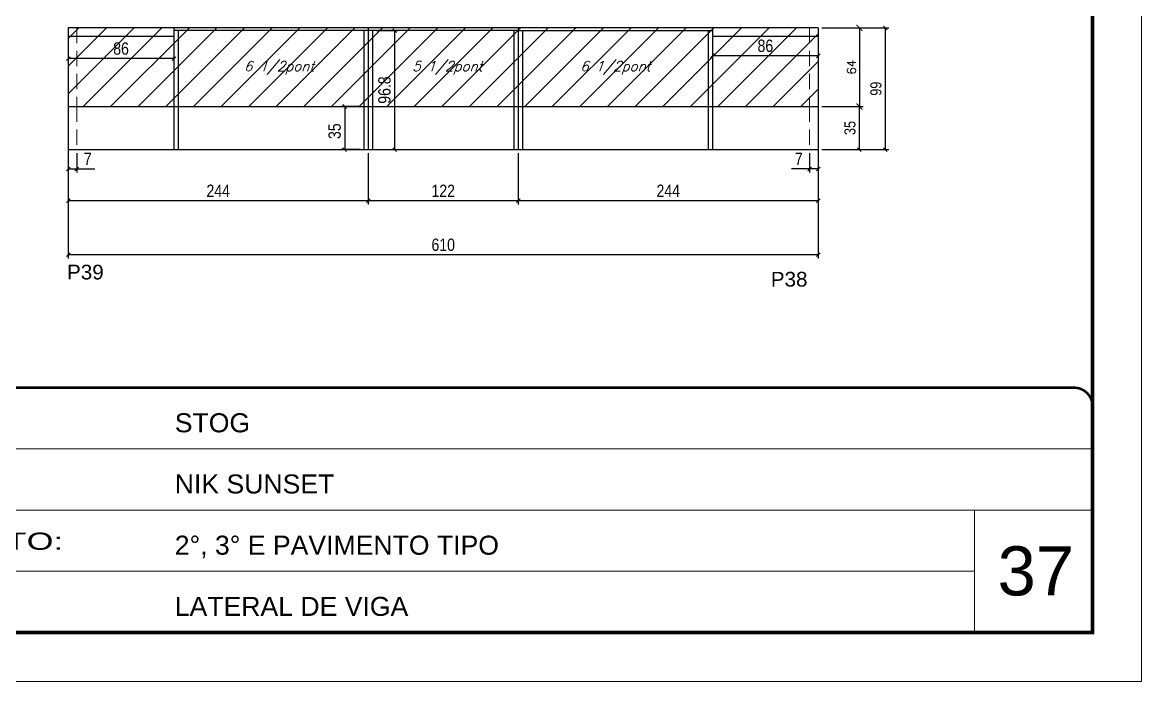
# Model space of a CAD drawing. Extents: x -10448 to -1189, y -11772 to 17235.
# Drawn here: x -9874 to -8963, y 5457 to 5994 of the extents above; entities that cross this region are included whole.
import ezdxf

# ---------------------------------------------------------------- set-up
doc = ezdxf.new("R2010")
doc.units = 0
for name, pattern in [('CONTINUO', [0]), ('DASHED', [0.75, 0.5, -0.25]), ('HIDDEN', [0.375, 0.25, -0.125])]:
    doc.linetypes.add(name, pattern=pattern)
for name, color, linetype in [('5', 5, 'Continuous'), ('COTA', 241, 'Continuous'), ('Painéis', 200, 'Continuous'), ('Reaproveitamento', 251, 'Continuous'), ('SARR_2.2x7', 40, 'Continuous'), ('SARR_3.5x7', 81, 'Continuous'), ('texto', 7, 'Continuous')]:
    doc.layers.add(name, color=color, linetype=linetype)
for name, color, linetype, lineweight in [('CARIMBO', 255, 'Continuous', 9), ('Folhas', 255, 'Continuous', 9), ('Sarr 2.2x7', 40, 'Continuous', 9), ('SARRAFO DE PRESSAO', 251, 'DASHED', 9)]:
    doc.layers.add(name, color=color, linetype=linetype, lineweight=lineweight)
doc.styles.add('ARIAL', font='arial.ttf')
doc.styles.add('COTA TECNICA', font='techl___.ttf', dxfattribs={"height": 10})
doc.styles.add('COTA TECNICA-50', font='techl___.ttf', dxfattribs={"height": 9})
doc.styles.add('Romans', font='romans.shx')
doc.styles.get("Standard").update_dxf_attribs({"font": 'arial.ttf'})
doc.styles.add('Tecnologia', font='')
doc.styles.get('Tecnologia').set_extended_font_data('Forgotten Futurist')
doc.dimstyles.new('COTA PAINEL-50', dxfattribs={"dimtxt": 9, "dimasz": 3, "dimexe": 3, "dimexo": 3, "dimgap": 3, "dimtad": 1, "dimdec": 1, "dimzin": 12, "dimdsep": 46, "dimtxsty": 'COTA TECNICA-50', "dimblk1": 'OBLIQUE', "dimblk2": 'OBLIQUE', "dimsah": 1, "dimcen": 0.9, "dimclrd": 4, "dimclre": 4, "dimclrt": 240, "dimadec": 1, "dimazin": 3, "dimtfac": 1, "dimtdec": 1, "dimtmove": 0, "dimatfit": 3, "dimfxl": 1, "dimtolj": 1, "dimtzin": 12, "dimarcsym": 0})
doc.dimstyles.new('Cota Paínel', dxfattribs={"dimtxt": 7, "dimasz": 5, "dimexe": 3, "dimexo": 3, "dimgap": 3, "dimtad": 1, "dimdec": 1, "dimzin": 12, "dimdsep": 46, "dimtxsty": 'Romans', "dimblk": 'ARCHTICK', "dimcen": 0, "dimclrd": 4, "dimclre": 4, "dimclrt": 1, "dimadec": 1, "dimazin": 3, "dimtfac": 1, "dimtdec": 1, "dimtmove": 0, "dimatfit": 3, "dimldrblk": 'OBLIQUE', "dimfxl": 1, "dimtolj": 1, "dimtzin": 12, "dimarcsym": 0})
doc.dimstyles.new('PAINEL', dxfattribs={"dimtxt": 10, "dimasz": 3, "dimexe": 3, "dimexo": 3, "dimgap": 3, "dimtad": 1, "dimdec": 1, "dimzin": 12, "dimdsep": 46, "dimtxsty": 'COTA TECNICA', "dimblk1": 'OBLIQUE', "dimblk2": 'OBLIQUE', "dimsah": 1, "dimcen": 0.9, "dimclrd": 4, "dimclre": 4, "dimclrt": 240, "dimadec": 1, "dimazin": 3, "dimtfac": 1, "dimtdec": 1, "dimtmove": 0, "dimatfit": 3, "dimfxl": 1, "dimtolj": 1, "dimtzin": 12, "dimarcsym": 0})
pattern_1 = [(45, (-141067.783, -27703.108), (-11.2253202, 11.2253202), [])]

# ---------------------------------------------------------------- blocks, each defined once
blk = doc.blocks.new('9999999999')
at = {"color": 30, "linetype": 'CONTINUO'}
for p, q in [((98564.56, 34379.64), (99583.98, 34379.64)), ((98564.56, 34329.83), (99487.98, 34329.83)), ((99583.98, 34329.83), (99487.98, 34329.83)), ((99487.98, 34329.83), (99487.98, 34230.21)), ((98564.56, 34280.02), (99487.98, 34280.02))]:
    blk.add_line(p, q, dxfattribs=at)
at = {"color": 30, "linetype": 'CONTINUO', "const_width": 2}
blk.add_lwpolyline([(99583.98, 34230.21), (99583.98, 34414.45, 0.414214), (99568.98, 34429.45), (98228.98, 34429.45, 0.414214), (98213.98, 34414.45), (98213.98, 34245.21, 0.414214), (98228.98, 34230.21), (99583.98, 34230.21)], format="xyb", dxfattribs=at)
at = {"layer": 'Folhas'}
blk.add_lwpolyline([(98138.98, 34190.21), (99623.98, 34190.21), (99623.98, 35240.21), (98138.98, 35240.21)], close=True, dxfattribs=at)
at = {"layer": 'Folhas', "color": 30, "const_width": 3}
blk.add_lwpolyline([(98213.98, 34230.21), (99583.98, 34230.21), (99583.98, 35200.21), (98213.98, 35200.21)], close=True, dxfattribs=at)
at = {"color": 7, "linetype": 'Continuous', "ltscale": 5, "style": 'ARIAL'}
for s, height, p in [('STOG', 15.483, (98837.68, 34393.13)), ('NIK SUNSET', 15.483, (98837.68, 34343.32)), ('2°, 3° E PAVIMENTO TIPO', 15.4829, (98837.68, 34293.51)), ('LATERAL DE VIGA', 15.4829, (98837.68, 34243.7))]:
    blk.add_text(s, height=height, dxfattribs=at).set_placement(p)
at = {"layer": 'Folhas', "color": 7, "style": 'Tecnologia', "width": 1.5}
blk.add_text('PAVIMENTO:', height=14, dxfattribs=at).set_placement((98573.65, 34297.5))
blk = doc.blocks.new('_ArchTick')
at = {"color": 0, "linetype": 'ByBlock', "const_width": 0.15}
blk.add_lwpolyline([(-0.5, -0.5), (0.5, 0.5)], dxfattribs=at)
blk = doc.blocks.new('*D558')
at = {"layer": 'COTA', "color": 4, "lineweight": -2, "transparency": 16777216}
for p, q in [((-9223.26, 5989.11), (-9189.74, 5989.11)), ((-9192.74, 5989.11), (-9192.74, 5925.11)), ((-9223.26, 5925.11), (-9189.74, 5925.11))]:
    blk.add_line(p, q, dxfattribs=at)
at = {"layer": 'Defpoints', "color": 0, "transparency": 16777216}
for p in [(-9226.26, 5989.11), (-9226.26, 5925.11), (-9192.74, 5925.11)]:
    blk.add_point(p, dxfattribs=at)
at = {"layer": 'COTA', "color": 4, "lineweight": -2, "transparency": 16777216, "xscale": 5, "yscale": 5, "zscale": 5}
for p, rotation in [((-9192.74, 5989.11), 90), ((-9192.74, 5925.11), 270)]:
    blk.add_blockref('_ArchTick', p, dxfattribs=dict(at, rotation=rotation))
at = {"layer": 'COTA', "color": 1, "transparency": 16777216, "insert": (-9199.24, 5957.11), "char_height": 7, "attachment_point": 5, "rotation": 90, "style": 'Romans'}
blk.add_mtext('\\A1;64', dxfattribs=at)
blk = doc.blocks.new('_Oblique')
at = {"color": 0, "linetype": 'ByBlock', "lineweight": -2}
blk.add_line((-0.5, -0.5), (0.5, 0.5), dxfattribs=at)
blk = doc.blocks.new('*D1648')
at = {"layer": 'COTA', "color": 4, "linetype": 'ByBlock', "lineweight": -2, "transparency": 16777216}
for p, q in [((-9470.26, 5887.11), (-9470.26, 5845.45)), ((-9226.26, 5887.11), (-9226.26, 5845.45)), ((-9226.26, 5848.45), (-9470.26, 5848.45))]:
    blk.add_line(p, q, dxfattribs=at)
at = {"layer": 'Defpoints', "color": 0, "linetype": 'ByBlock', "transparency": 16777216}
for p in [(-9470.26, 5890.11), (-9226.26, 5890.11), (-9470.26, 5848.45)]:
    blk.add_point(p, dxfattribs=at)
at = {"layer": 'COTA', "color": 4, "linetype": 'ByBlock', "lineweight": -2, "transparency": 16777216, "xscale": 3, "yscale": 3, "zscale": 3, "rotation": 180}
blk.add_blockref('_Oblique', (-9470.26, 5848.45), dxfattribs=at)
at = {"layer": 'COTA', "color": 4, "linetype": 'ByBlock', "lineweight": -2, "transparency": 16777216, "xscale": 3, "yscale": 3, "zscale": 3}
blk.add_blockref('_Oblique', (-9226.26, 5848.45), dxfattribs=at)
at = {"layer": 'COTA', "color": 240, "linetype": 'ByBlock', "transparency": 16777216, "insert": (-9348.26, 5856.52), "char_height": 10, "attachment_point": 5, "style": 'COTA TECNICA'}
blk.add_mtext('\\A1;244', dxfattribs=at)
blk = doc.blocks.new('*D559')
at = {"layer": 'COTA', "color": 4, "linetype": 'ByBlock', "lineweight": -2, "transparency": 16777216}
for p, q in [((-9592.26, 5887.11), (-9592.26, 5845.45)), ((-9470.26, 5887.11), (-9470.26, 5845.45)), ((-9470.26, 5848.45), (-9592.26, 5848.45))]:
    blk.add_line(p, q, dxfattribs=at)
at = {"layer": 'Defpoints', "color": 0, "linetype": 'ByBlock', "transparency": 16777216}
for p in [(-9592.26, 5890.11), (-9470.26, 5890.11), (-9592.26, 5848.45)]:
    blk.add_point(p, dxfattribs=at)
at = {"layer": 'COTA', "color": 4, "linetype": 'ByBlock', "lineweight": -2, "transparency": 16777216, "xscale": 3, "yscale": 3, "zscale": 3, "rotation": 180}
blk.add_blockref('_Oblique', (-9592.26, 5848.45), dxfattribs=at)
at = {"layer": 'COTA', "color": 4, "linetype": 'ByBlock', "lineweight": -2, "transparency": 16777216, "xscale": 3, "yscale": 3, "zscale": 3}
blk.add_blockref('_Oblique', (-9470.26, 5848.45), dxfattribs=at)
at = {"layer": 'COTA', "color": 240, "linetype": 'ByBlock', "transparency": 16777216, "insert": (-9531.26, 5856.51), "char_height": 10, "attachment_point": 5, "style": 'COTA TECNICA'}
blk.add_mtext('\\A1;122', dxfattribs=at)
blk = doc.blocks.new('*D560')
at = {"layer": 'COTA', "color": 4, "linetype": 'ByBlock', "lineweight": -2, "transparency": 16777216}
for p, q in [((-9836.26, 5887.11), (-9836.26, 5845.45)), ((-9592.26, 5887.11), (-9592.26, 5845.45)), ((-9592.26, 5848.45), (-9836.26, 5848.45))]:
    blk.add_line(p, q, dxfattribs=at)
at = {"layer": 'Defpoints', "color": 0, "linetype": 'ByBlock', "transparency": 16777216}
for p in [(-9836.26, 5890.11), (-9592.26, 5890.11), (-9836.26, 5848.45)]:
    blk.add_point(p, dxfattribs=at)
at = {"layer": 'COTA', "color": 4, "linetype": 'ByBlock', "lineweight": -2, "transparency": 16777216, "xscale": 3, "yscale": 3, "zscale": 3, "rotation": 180}
blk.add_blockref('_Oblique', (-9836.26, 5848.45), dxfattribs=at)
at = {"layer": 'COTA', "color": 4, "linetype": 'ByBlock', "lineweight": -2, "transparency": 16777216, "xscale": 3, "yscale": 3, "zscale": 3}
blk.add_blockref('_Oblique', (-9592.26, 5848.45), dxfattribs=at)
at = {"layer": 'COTA', "color": 240, "linetype": 'ByBlock', "transparency": 16777216, "insert": (-9714.26, 5856.52), "char_height": 10, "attachment_point": 5, "style": 'COTA TECNICA'}
blk.add_mtext('\\A1;244', dxfattribs=at)
blk = doc.blocks.new('*D561')
at = {"layer": 'COTA', "color": 4, "linetype": 'ByBlock', "lineweight": -2, "transparency": 16777216}
for p, q in [((-9226.26, 5922.11), (-9226.26, 5801.42)), ((-9836.26, 5887.11), (-9836.26, 5801.42)), ((-9226.26, 5804.42), (-9836.26, 5804.42))]:
    blk.add_line(p, q, dxfattribs=at)
at = {"layer": 'Defpoints', "color": 0, "linetype": 'ByBlock', "transparency": 16777216}
for p in [(-9226.26, 5925.11), (-9836.26, 5890.11), (-9836.26, 5804.42)]:
    blk.add_point(p, dxfattribs=at)
at = {"layer": 'COTA', "color": 4, "linetype": 'ByBlock', "lineweight": -2, "transparency": 16777216, "xscale": 3, "yscale": 3, "zscale": 3, "rotation": 180}
blk.add_blockref('_Oblique', (-9836.26, 5804.42), dxfattribs=at)
at = {"layer": 'COTA', "color": 4, "linetype": 'ByBlock', "lineweight": -2, "transparency": 16777216, "xscale": 3, "yscale": 3, "zscale": 3}
blk.add_blockref('_Oblique', (-9226.26, 5804.42), dxfattribs=at)
at = {"layer": 'COTA', "color": 240, "linetype": 'ByBlock', "transparency": 16777216, "insert": (-9531.26, 5812.52), "char_height": 10, "attachment_point": 5, "style": 'COTA TECNICA'}
blk.add_mtext('\\A1;610', dxfattribs=at)
blk = doc.blocks.new('*D544')
at = {"layer": 'COTA', "color": 4, "linetype": 'ByBlock', "lineweight": -2, "transparency": 16777216}
for p, q in [((-9836.26, 5922.11), (-9836.26, 5871.33)), ((-9829.26, 5887.11), (-9829.26, 5871.33)), ((-9836.26, 5874.33), (-9829.26, 5874.33)), ((-9829.26, 5874.33), (-9814.53, 5874.33))]:
    blk.add_line(p, q, dxfattribs=at)
at = {"layer": 'Defpoints', "color": 0, "linetype": 'ByBlock', "transparency": 16777216}
for p in [(-9836.26, 5925.11), (-9829.26, 5890.11), (-9829.26, 5874.33)]:
    blk.add_point(p, dxfattribs=at)
at = {"layer": 'COTA', "color": 4, "linetype": 'ByBlock', "lineweight": -2, "transparency": 16777216, "xscale": 3, "yscale": 3, "zscale": 3, "rotation": 180}
blk.add_blockref('_Oblique', (-9836.26, 5874.33), dxfattribs=at)
at = {"layer": 'COTA', "color": 4, "linetype": 'ByBlock', "lineweight": -2, "transparency": 16777216, "xscale": 3, "yscale": 3, "zscale": 3}
blk.add_blockref('_Oblique', (-9829.26, 5874.33), dxfattribs=at)
at = {"layer": 'COTA', "color": 240, "linetype": 'ByBlock', "transparency": 16777216, "insert": (-9820.39, 5882.41), "char_height": 10, "attachment_point": 5, "style": 'COTA TECNICA'}
blk.add_mtext('\\A1;7', dxfattribs=at)
blk = doc.blocks.new('*D1625')
at = {"layer": 'COTA', "color": 4, "linetype": 'ByBlock', "lineweight": -2, "transparency": 16777216}
for p, q in [((-9598.76, 5925.11), (-9614.34, 5925.11)), ((-9611.34, 5925.11), (-9611.34, 5890.11)), ((-9598.76, 5890.11), (-9614.34, 5890.11))]:
    blk.add_line(p, q, dxfattribs=at)
at = {"layer": 'Defpoints', "color": 0, "linetype": 'ByBlock', "transparency": 16777216}
for p in [(-9595.76, 5925.11), (-9611.34, 5890.11), (-9595.76, 5890.11)]:
    blk.add_point(p, dxfattribs=at)
at = {"layer": 'COTA', "color": 4, "linetype": 'ByBlock', "lineweight": -2, "transparency": 16777216, "xscale": 3, "yscale": 3, "zscale": 3}
for p, rotation in [((-9611.34, 5925.11), 90), ((-9611.34, 5890.11), 270)]:
    blk.add_blockref('_Oblique', p, dxfattribs=dict(at, rotation=rotation))
at = {"layer": 'COTA', "color": 240, "linetype": 'ByBlock', "transparency": 16777216, "insert": (-9619.55, 5905.01), "char_height": 10, "attachment_point": 5, "rotation": 90, "style": 'COTA TECNICA'}
blk.add_mtext('\\A1;35', dxfattribs=at)
blk = doc.blocks.new('*D1626')
at = {"layer": 'COTA', "color": 4, "linetype": 'ByBlock', "lineweight": -2, "transparency": 16777216}
for p, q in [((-9585.76, 5986.91), (-9567.86, 5986.91)), ((-9570.86, 5986.91), (-9570.86, 5890.11)), ((-9585.76, 5890.11), (-9567.86, 5890.11))]:
    blk.add_line(p, q, dxfattribs=at)
at = {"layer": 'Defpoints', "color": 0, "linetype": 'ByBlock', "transparency": 16777216}
for p in [(-9588.76, 5986.91), (-9588.76, 5890.11), (-9570.86, 5890.11)]:
    blk.add_point(p, dxfattribs=at)
at = {"layer": 'COTA', "color": 4, "linetype": 'ByBlock', "lineweight": -2, "transparency": 16777216, "xscale": 3, "yscale": 3, "zscale": 3}
for p, rotation in [((-9570.86, 5986.91), 90), ((-9570.86, 5890.11), 270)]:
    blk.add_blockref('_Oblique', p, dxfattribs=dict(at, rotation=rotation))
at = {"layer": 'COTA', "color": 240, "linetype": 'ByBlock', "transparency": 16777216, "insert": (-9579, 5938.51), "char_height": 10, "attachment_point": 5, "rotation": 90, "style": 'COTA TECNICA'}
blk.add_mtext('\\A1;96.8', dxfattribs=at)
blk = doc.blocks.new('*D1627')
at = {"layer": 'COTA', "color": 4, "linetype": 'ByBlock', "lineweight": -2, "transparency": 16777216}
for p, q in [((-9312.26, 5979.11), (-9312.26, 5963.35)), ((-9226.26, 5979.11), (-9226.26, 5963.35)), ((-9226.26, 5966.35), (-9312.26, 5966.35))]:
    blk.add_line(p, q, dxfattribs=at)
at = {"layer": 'Defpoints', "color": 0, "linetype": 'ByBlock', "transparency": 16777216}
for p in [(-9312.26, 5982.11), (-9226.26, 5982.11), (-9312.26, 5966.35)]:
    blk.add_point(p, dxfattribs=at)
at = {"layer": 'COTA', "color": 4, "linetype": 'ByBlock', "lineweight": -2, "transparency": 16777216, "xscale": 3, "yscale": 3, "zscale": 3, "rotation": 180}
blk.add_blockref('_Oblique', (-9312.26, 5966.35), dxfattribs=at)
at = {"layer": 'COTA', "color": 4, "linetype": 'ByBlock', "lineweight": -2, "transparency": 16777216, "xscale": 3, "yscale": 3, "zscale": 3}
blk.add_blockref('_Oblique', (-9226.26, 5966.35), dxfattribs=at)
at = {"layer": 'COTA', "color": 240, "linetype": 'ByBlock', "transparency": 16777216, "insert": (-9269.26, 5974.47), "char_height": 10, "attachment_point": 5, "style": 'COTA TECNICA'}
blk.add_mtext('\\A1;86', dxfattribs=at)
blk = doc.blocks.new('*D1628')
at = {"layer": 'COTA', "color": 4, "linetype": 'ByBlock', "lineweight": -2, "transparency": 16777216}
for p, q in [((-9836.26, 5979.11), (-9836.26, 5961.1)), ((-9750.26, 5979.11), (-9750.26, 5961.1)), ((-9750.26, 5964.1), (-9836.26, 5964.1))]:
    blk.add_line(p, q, dxfattribs=at)
at = {"layer": 'Defpoints', "color": 0, "linetype": 'ByBlock', "transparency": 16777216}
for p in [(-9836.26, 5982.11), (-9750.26, 5982.11), (-9836.26, 5964.1)]:
    blk.add_point(p, dxfattribs=at)
at = {"layer": 'COTA', "color": 4, "linetype": 'ByBlock', "lineweight": -2, "transparency": 16777216, "xscale": 3, "yscale": 3, "zscale": 3, "rotation": 180}
blk.add_blockref('_Oblique', (-9836.26, 5964.1), dxfattribs=at)
at = {"layer": 'COTA', "color": 4, "linetype": 'ByBlock', "lineweight": -2, "transparency": 16777216, "xscale": 3, "yscale": 3, "zscale": 3}
blk.add_blockref('_Oblique', (-9750.26, 5964.1), dxfattribs=at)
at = {"layer": 'COTA', "color": 240, "linetype": 'ByBlock', "transparency": 16777216, "insert": (-9793.26, 5972.22), "char_height": 10, "attachment_point": 5, "style": 'COTA TECNICA'}
blk.add_mtext('\\A1;86', dxfattribs=at)
blk = doc.blocks.new('*D545')
at = {"layer": 'COTA', "color": 4, "linetype": 'ByBlock', "lineweight": -2, "transparency": 16777216}
for p, q in [((-9226.26, 5922.11), (-9226.26, 5871.33)), ((-9233.26, 5887.11), (-9233.26, 5871.33)), ((-9233.26, 5874.33), (-9247.99, 5874.33)), ((-9226.26, 5874.33), (-9233.26, 5874.33))]:
    blk.add_line(p, q, dxfattribs=at)
at = {"layer": 'Defpoints', "color": 0, "linetype": 'ByBlock', "transparency": 16777216}
for p in [(-9226.26, 5925.11), (-9233.26, 5890.11), (-9233.26, 5874.33)]:
    blk.add_point(p, dxfattribs=at)
at = {"layer": 'COTA', "color": 4, "linetype": 'ByBlock', "lineweight": -2, "transparency": 16777216, "xscale": 3, "yscale": 3, "zscale": 3, "rotation": 180}
blk.add_blockref('_Oblique', (-9233.26, 5874.33), dxfattribs=at)
at = {"layer": 'COTA', "color": 4, "linetype": 'ByBlock', "lineweight": -2, "transparency": 16777216, "xscale": 3, "yscale": 3, "zscale": 3}
blk.add_blockref('_Oblique', (-9226.26, 5874.33), dxfattribs=at)
at = {"layer": 'COTA', "color": 240, "linetype": 'ByBlock', "transparency": 16777216, "insert": (-9242.12, 5882.41), "char_height": 10, "attachment_point": 5, "style": 'COTA TECNICA'}
blk.add_mtext('\\A1;7', dxfattribs=at)
blk = doc.blocks.new('*D1634')
at = {"layer": 'COTA', "color": 4, "linetype": 'ByBlock', "lineweight": -2, "transparency": 16777216}
for p, q in [((-9223.26, 5925.11), (-9189.74, 5925.11)), ((-9192.74, 5890.11), (-9192.74, 5925.11)), ((-9223.26, 5890.11), (-9189.74, 5890.11))]:
    blk.add_line(p, q, dxfattribs=at)
at = {"layer": 'Defpoints', "color": 0, "linetype": 'ByBlock', "transparency": 16777216}
for p in [(-9226.26, 5925.11), (-9192.74, 5925.11), (-9226.26, 5890.11)]:
    blk.add_point(p, dxfattribs=at)
at = {"layer": 'COTA', "color": 4, "linetype": 'ByBlock', "lineweight": -2, "transparency": 16777216, "xscale": 3, "yscale": 3, "zscale": 3}
for p, rotation in [((-9192.74, 5925.11), 90), ((-9192.74, 5890.11), 270)]:
    blk.add_blockref('_Oblique', p, dxfattribs=dict(at, rotation=rotation))
at = {"layer": 'COTA', "color": 240, "linetype": 'ByBlock', "transparency": 16777216, "insert": (-9200.44, 5907.61), "char_height": 9, "attachment_point": 5, "rotation": 90, "style": 'COTA TECNICA-50'}
blk.add_mtext('\\A1;35', dxfattribs=at)
blk = doc.blocks.new('*D1635')
at = {"layer": 'COTA', "color": 4, "linetype": 'ByBlock', "lineweight": -2, "transparency": 16777216}
for p, q in [((-9223.26, 5989.11), (-9168.78, 5989.11)), ((-9171.78, 5989.11), (-9171.78, 5890.11)), ((-9223.26, 5890.11), (-9168.78, 5890.11))]:
    blk.add_line(p, q, dxfattribs=at)
at = {"layer": 'Defpoints', "color": 0, "linetype": 'ByBlock', "transparency": 16777216}
for p in [(-9226.26, 5989.11), (-9226.26, 5890.11), (-9171.78, 5890.11)]:
    blk.add_point(p, dxfattribs=at)
at = {"layer": 'COTA', "color": 4, "linetype": 'ByBlock', "lineweight": -2, "transparency": 16777216, "xscale": 3, "yscale": 3, "zscale": 3}
for p, rotation in [((-9171.78, 5989.11), 90), ((-9171.78, 5890.11), 270)]:
    blk.add_blockref('_Oblique', p, dxfattribs=dict(at, rotation=rotation))
at = {"layer": 'COTA', "color": 240, "linetype": 'ByBlock', "transparency": 16777216, "insert": (-9179.36, 5939.61), "char_height": 9, "attachment_point": 5, "rotation": 90, "style": 'COTA TECNICA-50'}
blk.add_mtext('\\A1;99', dxfattribs=at)

msp = doc.modelspace()

# ---------------------------------------------------------------- hatches: boundary and pattern name
at = {"layer": 'Reaproveitamento', "linetype": 'ByBlock'}
h = msp.add_hatch(dxfattribs=at)
h.set_pattern_fill('ANSI31', color=256, scale=5)
h.set_pattern_definition(pattern_1)
h.paths.add_polyline_path([(-9836.26, 5989.11), (-9836.26, 5925.11), (-9592.26, 5925.11), (-9592.26, 5989.11)])
h = msp.add_hatch(dxfattribs=at)
h.set_pattern_fill('ANSI31', color=256, scale=5)
h.set_pattern_definition(pattern_1)
h.paths.add_polyline_path([(-9470.26, 5925.11), (-9470.26, 5989.11), (-9592.26, 5989.11), (-9592.26, 5925.11)])
h = msp.add_hatch(dxfattribs=at)
h.set_pattern_fill('ANSI31', color=256, scale=5)
h.set_pattern_definition(pattern_1)
h.paths.add_polyline_path([(-9470.26, 5925.11), (-9226.26, 5925.11), (-9226.26, 5989.11), (-9470.26, 5989.11)])

# ---------------------------------------------------------------- linework, layer by layer
at = {"layer": 'Painéis'}
for p, q in [((-9226.26, 5989.11), (-9836.26, 5989.11)), ((-9836.26, 5989.11), (-9836.26, 5890.11)), ((-9592.26, 5989.11), (-9592.26, 5890.11)), ((-9470.26, 5989.11), (-9470.26, 5890.11)), ((-9226.26, 5989.11), (-9226.26, 5890.11)), ((-9836.26, 5925.11), (-9226.26, 5925.11)), ((-9836.26, 5890.11), (-9226.26, 5890.11))]:
    msp.add_line(p, q, dxfattribs=at)
at = {"layer": 'Sarr 2.2x7', "linetype": 'HIDDEN', "ltscale": 50}
for p, q in [((-9829.26, 5989.11), (-9829.26, 5925.11)), ((-9233.26, 5989.11), (-9233.26, 5925.11)), ((-9829.26, 5925.11), (-9829.26, 5890.11)), ((-9233.26, 5925.11), (-9233.26, 5890.11))]:
    msp.add_line(p, q, dxfattribs=at)
at = {"layer": 'SARR_2.2x7', "linetype": 'Continuous'}
for p, q in [((-9750.26, 5982.11), (-9836.26, 5982.11)), ((-9592.26, 5986.91), (-9750.26, 5986.91)), ((-9470.26, 5986.91), (-9592.26, 5986.91)), ((-9470.26, 5986.91), (-9312.26, 5986.91)), ((-9226.26, 5982.11), (-9312.26, 5982.11))]:
    msp.add_line(p, q, dxfattribs=at)
at = {"layer": 'SARR_3.5x7'}
for p, q in [((-9750.26, 5989.11), (-9750.26, 5890.11)), ((-9746.76, 5986.91), (-9746.76, 5890.11)), ((-9595.76, 5986.91), (-9595.76, 5889.91)), ((-9588.76, 5986.91), (-9588.76, 5889.91)), ((-9473.76, 5986.91), (-9473.76, 5890.11)), ((-9466.76, 5986.91), (-9466.76, 5890.11)), ((-9315.76, 5986.91), (-9315.76, 5890.11)), ((-9312.26, 5989.11), (-9312.26, 5890.11)), ((-9592.26, 5925.11), (-9592.26, 5890.11)), ((-9470.26, 5924.91), (-9470.26, 5890.11)), ((-9750.26, 5890.11), (-9746.76, 5890.11)), ((-9595.76, 5890.11), (-9588.76, 5890.11)), ((-9473.76, 5890.11), (-9466.76, 5890.11)), ((-9315.76, 5890.11), (-9312.26, 5890.11))]:
    msp.add_line(p, q, dxfattribs=at)

# ---------------------------------------------------------------- block references
at = {"layer": 'SARRAFO DE PRESSAO', "color": 6, "linetype": 'ByBlock'}
msp.add_blockref('9999999999', (-108587.26, -28733.15), dxfattribs=at)

# ---------------------------------------------------------------- texts
at = {"layer": '5', "linetype": 'Continuous'}
for s, p in [('P39', (-9837.19, 5784.35)), ('P38', (-9264.84, 5778.55))]:
    msp.add_text(s, height=12, rotation=0.00004, dxfattribs=at).set_placement(p)
at = {"layer": 'CARIMBO', "style": 'ARIAL'}
msp.add_text('37', height=40, dxfattribs=at).set_placement((-9080.42, 5527.2))
at = {"layer": 'texto', "color": 2, "char_height": 8, "attachment_point": 5, "style": 'Romans'}
for s, insert in [('{\\Q19;\\C256;6 1/2pont}', (-9664.76, 5956.61)), ('{\\Q19;\\C256;5 1/2pont}', (-9527.92, 5956.61)), ('{\\Q19;\\C256;6 1/2pont}', (-9391.27, 5956.61))]:
    msp.add_mtext(s, dxfattribs=dict(at, insert=insert))

# ---------------------------------------------------------------- dimensions: what is measured, and where the dimension line sits
at = {"layer": 'COTA'}
dim = msp.add_linear_dim(base=(-9192.74, 5925.11), p1=(-9226.26, 5989.11), p2=(-9226.26, 5925.11), angle=90, dimstyle='Cota Paínel', dxfattribs=at)
dim.commit()
dim.dimension.update_dxf_attribs({"geometry": '*D558', "text_midpoint": (-9199.24, 5957.11)})
at = {"layer": 'COTA', "linetype": 'ByBlock'}
for base, p1, p2, angle, dimstyle, picture, middle in [((-9171.78, 5890.11), (-9226.26, 5989.11), (-9226.26, 5890.11), 90, 'COTA PAINEL-50', '*D1635', (-9179.36, 5939.61)), ((-9570.86, 5890.11), (-9588.76, 5986.91), (-9588.76, 5890.11), 90, 'PAINEL', '*D1626', (-9579, 5938.51)), ((-9192.74, 5925.11), (-9226.26, 5890.11), (-9226.26, 5925.11), 90, 'COTA PAINEL-50', '*D1634', (-9200.44, 5907.61)), ((-9836.26, 5804.42), (-9226.26, 5925.11), (-9836.26, 5890.11), 180, 'PAINEL', '*D561', (-9531.26, 5812.52)), ((-9233.26, 5874.33), (-9226.26, 5925.11), (-9233.26, 5890.11), 180, 'PAINEL', '*D545', (-9242.12, 5882.41)), ((-9470.26, 5848.45), (-9226.26, 5890.11), (-9470.26, 5890.11), 180, 'PAINEL', '*D1648', (-9348.26, 5856.52))]:
    dim = msp.add_linear_dim(base=base, p1=p1, p2=p2, angle=angle, dimstyle=dimstyle, dxfattribs=at)
    dim.commit()
    dim.dimension.update_dxf_attribs({"geometry": picture, "text_midpoint": middle})
for base, p1, p2, picture, middle in [((-9836.26, 5964.1), (-9750.26, 5982.11), (-9836.26, 5982.11), '*D1628', (-9793.26, 5972.22)), ((-9312.26, 5966.35), (-9226.26, 5982.11), (-9312.26, 5982.11), '*D1627', (-9269.26, 5974.47)), ((-9829.26, 5874.33), (-9836.26, 5925.11), (-9829.26, 5890.11), '*D544', (-9820.39, 5882.41))]:
    dim = msp.add_linear_dim(base=base, p1=p1, p2=p2, dimstyle='PAINEL', dxfattribs=at)
    dim.commit()
    dim.dimension.update_dxf_attribs({"geometry": picture, "text_midpoint": middle})
dim = msp.add_linear_dim(base=(-9611.34, 5890.11), p1=(-9595.76, 5925.11), p2=(-9595.76, 5890.11), angle=90, dimstyle='PAINEL', dxfattribs=at)
dim.commit()
dim.dimension.update_dxf_attribs({"geometry": '*D1625', "text_midpoint": (-9611.34, 5905.01), "dimtype": 160})
for base, p1, p2, picture, middle in [((-9836.26, 5848.45), (-9592.26, 5890.11), (-9836.26, 5890.11), '*D560', (-9714.26, 5856.52)), ((-9592.26, 5848.45), (-9470.26, 5890.11), (-9592.26, 5890.11), '*D559', (-9531.26, 5856.51))]:
    dim = msp.add_linear_dim(base=base, p1=p1, p2=p2, angle=180, dimstyle='PAINEL', override={"dimtmove": 1}, dxfattribs=at)
    dim.commit()
    dim.dimension.update_dxf_attribs({"geometry": picture, "text_midpoint": middle})

doc.saveas('drawing.dxf')
